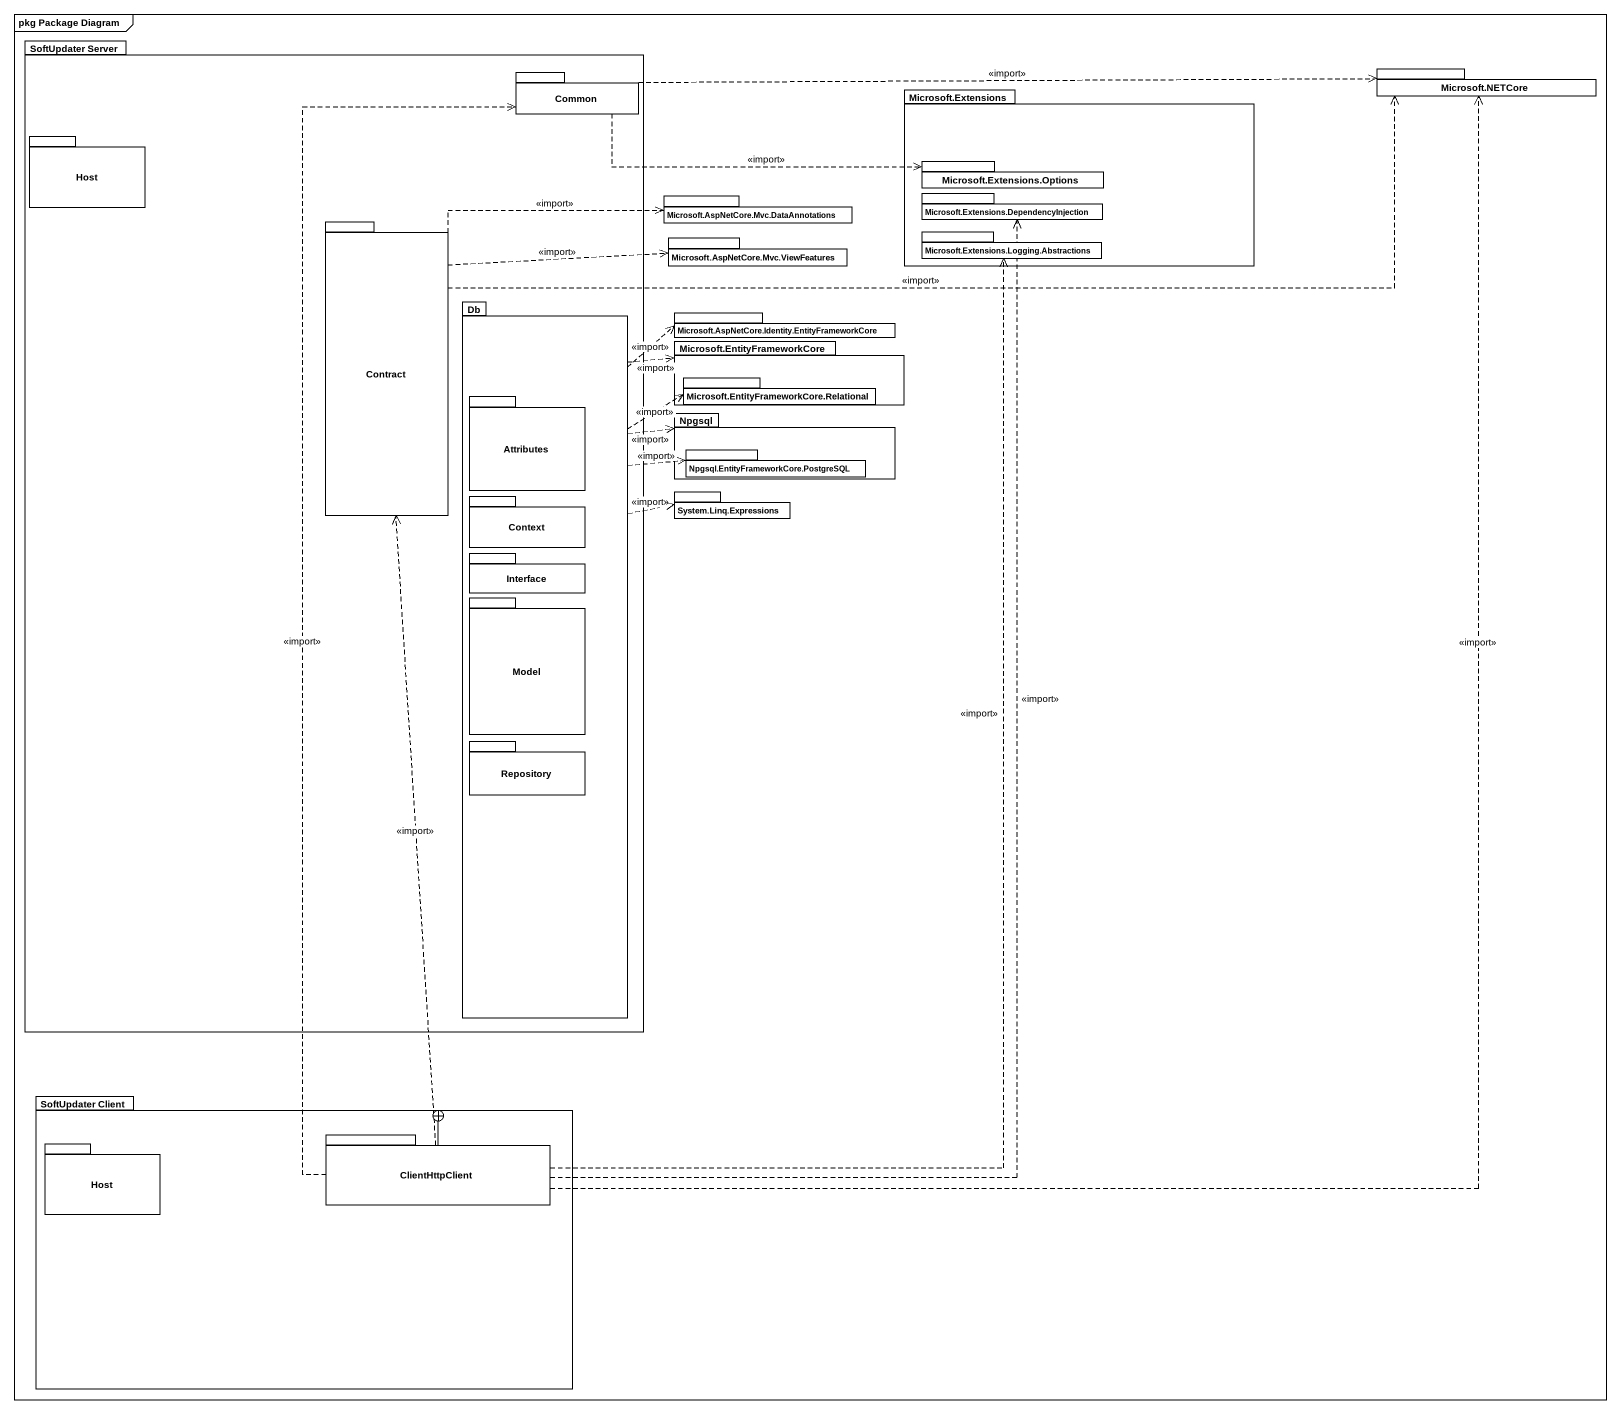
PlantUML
@startuml
mainframe pkg Package Diagram
package "SoftUpdater Server" as SoftUpdater_Server {
  package Common {
  }
  package Host {
  }
  package Contract {
  }
  package Db {
    package Attributes {
    }
    package Context {
    }
    package "Interface" as Interface_ {
    }
    package Model {
    }
    package Repository {
    }
  }
}
package "Microsoft.Extensions" as Microsoft_Extensions {
  package "Microsoft.Extensions.Options" as Microsoft_Extensions_Options {
  }
  package "Microsoft.Extensions.DependencyInjection" as Microsoft_Extensions_2 {
  }
  package "Microsoft.Extensions.Logging.Abstractions" as Microsoft_Extensions_3 {
  }
}
package "Microsoft.NETCore" as Microsoft_NETCore {
}
package "Microsoft.AspNetCore.Mvc.DataAnnotations" as Microsoft_AspNetCore_Mvc {
}
package "Microsoft.AspNetCore.Mvc.ViewFeatures" as Microsoft_AspNetCore_Mvc_2 {
}
package "Microsoft.EntityFrameworkCore" as Microsoft {
  package "Microsoft.EntityFrameworkCore.Relational" as Microsoft_2 {
  }
}
package "Microsoft.AspNetCore.Identity.EntityFrameworkCore" as Microsoft_AspNetCore {
}
package Npgsql {
  package "Npgsql.EntityFrameworkCore.PostgreSQL" as Npgsql_EntityFrameworkCore {
  }
}
package "System.Linq.Expressions" as System_Linq_Expressions {
}
package "SoftUpdater Client" as SoftUpdater_Client {
  package "Host" as Host_2 {
  }
  package ClientHttpClient {
  }
}
Common .right.> Microsoft_NETCore : <<import>>
Common .right.> Microsoft_Extensions_Options : <<import>>
Contract .right.> Microsoft_NETCore : <<import>>
Contract .right.> Microsoft_AspNetCore_Mvc : <<import>>
Contract .right.> Microsoft_AspNetCore_Mvc_2 : <<import>>
Db .up.> Microsoft : <<import>>
Db .up.> Microsoft_AspNetCore : <<import>>
Db .up.> Microsoft_2 : <<import>>
Db .up.> Npgsql : <<import>>
Db .up.> Npgsql_EntityFrameworkCore : <<import>>
Db .up.> System_Linq_Expressions : <<import>>
ClientHttpClient .up.> Common : <<import>>
ClientHttpClient .up.> Microsoft_NETCore : <<import>>
ClientHttpClient .up.> Contract : <<import>>
ClientHttpClient .up.> Microsoft_Extensions_2 : <<import>>
ClientHttpClient .up.> Microsoft_Extensions_3 : <<import>>
ClientHttpClient -left-+ SoftUpdater_Client
@enduml
